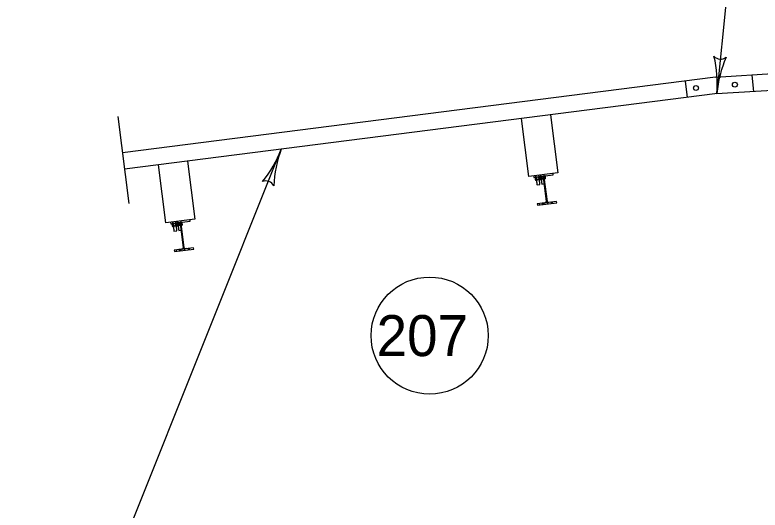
# Model space of a CAD drawing. Extents: x 503 to 668, y 143 to 243.
# Drawn here: x 573.85 to 586.58, y 222.68 to 231.13 of the extents above; entities that cross this region are included whole.
import ezdxf

# ---------------------------------------------------------------- set-up
doc = ezdxf.new("R2010")
doc.units = 0
for name, color, linetype in [('Level 1', 7, 'Continuous'), ('Level 2', 7, 'Continuous'), ('R_PL_GRAILLT_PR', 7, 'Continuous'), ('R_TS_DIM_PR', 7, 'Continuous')]:
    doc.layers.add(name, color=color, linetype=linetype)

msp = doc.modelspace()

# ---------------------------------------------------------------- linework, layer by layer
at = {"layer": 'Level 1'}
for centre, radius, start, end in [((585.904, 230.537), 0.158, 223.9199, 306.0366), ((583.876, 229.957), 1.971, 355.1453, 13.814), ((587.804, 229.623), 1.971, 156.4924, 175.1391), ((583.876, 229.957), 1.971, 355.133, 355.1453)]:
    msp.add_arc(centre, radius, start, end, dxfattribs=at)
at = {"layer": 'Level 2'}
msp.add_line((586.408, 235.541), (585.84, 229.79), dxfattribs=at)
at = {"layer": 'R_PL_GRAILLT_PR'}
for p, q in [((585.815, 230.069), (598.29, 230.861)), ((585.833, 229.789), (598.447, 230.59)), ((585.815, 230.069), (575.689, 228.778)), ((586.439, 230.104), (586.464, 229.825)), ((585.299, 230.003), (585.334, 229.725)), ((585.851, 229.791), (575.725, 228.5)), ((582.999, 229.427), (583.125, 228.435)), ((582.629, 228.372), (582.503, 229.364)), ((576.429, 227.581), (576.303, 228.573)), ((576.799, 228.637), (576.925, 227.645)), ((583.125, 228.435), (582.629, 228.372)), ((582.91, 228.384), (583.046, 228.402)), ((583.046, 228.402), (583.043, 228.425)), ((582.712, 228.383), (582.715, 228.359)), ((582.715, 228.359), (582.85, 228.377)), ((582.734, 228.354), (582.738, 228.318)), ((582.738, 228.359), (582.741, 228.36)), ((582.771, 228.364), (582.741, 228.36)), ((582.747, 228.314), (582.744, 228.313)), ((582.777, 228.317), (582.747, 228.314)), ((582.75, 228.356), (582.754, 228.32)), ((582.773, 228.364), (582.751, 228.361)), ((582.8, 228.364), (582.756, 228.359)), ((582.779, 228.32), (582.761, 228.318)), ((582.762, 228.357), (582.767, 228.321)), ((582.771, 228.364), (582.807, 228.368)), ((582.803, 228.368), (582.773, 228.364)), ((582.813, 228.322), (582.777, 228.317)), ((582.779, 228.32), (582.805, 228.324)), ((582.794, 228.361), (582.798, 228.325)), ((582.795, 228.393), (582.798, 228.37)), ((582.806, 228.363), (582.811, 228.327)), ((582.807, 228.368), (582.816, 228.369)), ((582.822, 228.323), (582.813, 228.322)), ((582.816, 228.364), (582.821, 228.328)), ((582.821, 228.37), (582.824, 228.37)), ((582.822, 228.365), (582.827, 228.329)), ((582.854, 228.374), (582.824, 228.37)), ((582.83, 228.324), (582.827, 228.324)), ((582.86, 228.328), (582.83, 228.324)), ((582.832, 228.366), (582.837, 228.33)), ((582.882, 228.375), (582.838, 228.369)), ((582.862, 228.331), (582.844, 228.329)), ((582.845, 228.368), (582.849, 228.332)), ((582.854, 228.374), (582.89, 228.379)), ((582.886, 228.378), (582.856, 228.374)), ((582.896, 228.333), (582.86, 228.328)), ((582.862, 228.331), (582.887, 228.334)), ((582.873, 228.359), (582.926, 227.948)), ((582.876, 228.372), (582.881, 228.336)), ((582.889, 228.373), (582.894, 228.338)), ((582.89, 228.379), (582.899, 228.38)), ((582.945, 227.95), (582.892, 228.361)), ((582.905, 228.334), (582.896, 228.333)), ((582.905, 228.375), (582.909, 228.34)), ((582.768, 228.233), (582.819, 228.24)), ((582.85, 228.244), (582.902, 228.25)), ((582.908, 227.924), (582.773, 227.907)), ((582.773, 227.907), (582.775, 227.884)), ((582.775, 227.884), (583.106, 227.926)), ((582.99, 227.935), (582.855, 227.918)), ((582.855, 227.918), (582.858, 227.895)), ((583.103, 227.949), (582.968, 227.932)), ((583.106, 227.926), (583.103, 227.949)), ((576.925, 227.645), (576.429, 227.581)), ((576.512, 227.592), (576.515, 227.569)), ((576.515, 227.569), (576.65, 227.586)), ((576.534, 227.563), (576.539, 227.527)), ((576.539, 227.569), (576.541, 227.569)), ((576.571, 227.573), (576.541, 227.569)), ((576.547, 227.523), (576.545, 227.523)), ((576.577, 227.527), (576.547, 227.523)), ((576.55, 227.565), (576.554, 227.529)), ((576.573, 227.573), (576.552, 227.57)), ((576.6, 227.574), (576.556, 227.568)), ((576.579, 227.53), (576.561, 227.527)), ((576.562, 227.567), (576.567, 227.531)), ((576.571, 227.573), (576.607, 227.578)), ((576.603, 227.577), (576.573, 227.573)), ((576.613, 227.531), (576.577, 227.527)), ((576.579, 227.53), (576.605, 227.533)), ((576.594, 227.571), (576.599, 227.535)), ((576.595, 227.602), (576.598, 227.579)), ((576.607, 227.578), (576.616, 227.579)), ((576.607, 227.572), (576.611, 227.536)), ((576.622, 227.532), (576.613, 227.531)), ((576.617, 227.573), (576.621, 227.538)), ((576.621, 227.579), (576.624, 227.58)), ((576.622, 227.574), (576.627, 227.538)), ((576.654, 227.583), (576.624, 227.58)), ((576.63, 227.533), (576.627, 227.533)), ((576.66, 227.537), (576.63, 227.533)), ((576.632, 227.575), (576.637, 227.54)), ((576.682, 227.584), (576.639, 227.579)), ((576.662, 227.54), (576.644, 227.538)), ((576.645, 227.577), (576.65, 227.541)), ((576.654, 227.583), (576.69, 227.588)), ((576.686, 227.587), (576.656, 227.584)), ((576.696, 227.542), (576.66, 227.537)), ((576.662, 227.54), (576.688, 227.544)), ((576.674, 227.568), (576.726, 227.157)), ((576.677, 227.581), (576.681, 227.545)), ((576.689, 227.583), (576.694, 227.547)), ((576.69, 227.588), (576.699, 227.589)), ((576.745, 227.16), (576.693, 227.57)), ((576.705, 227.543), (576.696, 227.542)), ((576.705, 227.585), (576.71, 227.549)), ((576.711, 227.594), (576.846, 227.611)), ((576.846, 227.611), (576.843, 227.634)), ((576.568, 227.442), (576.62, 227.449)), ((576.651, 227.453), (576.702, 227.459)), ((576.708, 227.134), (576.573, 227.117)), ((576.576, 227.093), (576.906, 227.136)), ((576.791, 227.144), (576.655, 227.127)), ((576.903, 227.159), (576.768, 227.141)), ((576.906, 227.136), (576.903, 227.159)), ((576.573, 227.117), (576.576, 227.093)), ((576.655, 227.127), (576.658, 227.104))]:
    msp.add_line(p, q, dxfattribs=at)
for centre in [(586.147, 229.943), (585.482, 229.885)]:
    msp.add_circle(centre, 0.0417, dxfattribs=at)
for centre, radius, start, end in [((576.561, 229.546), 1.971, 320.3938, 339.0405), ((580.242, 228.136), 1.971, 159.0466, 177.7154), ((580.242, 228.136), 1.971, 159.0344, 159.0466), ((578.133, 228.141), 0.158, 27.8212, 109.9379), ((582.853, 228.356), 0.0208, 7.2687, 97.268), ((582.913, 228.364), 0.0208, 97.2683, 187.2676), ((582.905, 227.945), 0.0208, 277.2683, 7.2676), ((582.965, 227.953), 0.0208, 187.2687, 277.268), ((576.653, 227.565), 0.0208, 7.2687, 97.268), ((576.713, 227.573), 0.0208, 97.2683, 187.2676), ((576.705, 227.154), 0.0208, 277.2683, 7.2676), ((576.766, 227.162), 0.0208, 187.2687, 277.268)]:
    msp.add_arc(centre, radius, start, end, dxfattribs=at)
for points, degree in [([(582.891, 228.382), (582.888, 228.405)], 1), ([(582.747, 228.361), (582.745, 228.36), (582.741, 228.359), (582.737, 228.356), (582.734, 228.354), (582.734, 228.354)], 3), ([(582.734, 228.354), (582.735, 228.355), (582.736, 228.358), (582.739, 228.36), (582.741, 228.36), (582.741, 228.36)], 3), ([(582.738, 228.359), (582.736, 228.357)], 1), ([(582.738, 228.318), (582.74, 228.317), (582.742, 228.314), (582.745, 228.313), (582.747, 228.314), (582.747, 228.314)], 3), ([(582.753, 228.314), (582.751, 228.314), (582.747, 228.314), (582.742, 228.316), (582.739, 228.317), (582.738, 228.318)], 3), ([(582.741, 228.36), (582.742, 228.36), (582.745, 228.36), (582.747, 228.357), (582.749, 228.356), (582.75, 228.356)], 3), ([(582.741, 228.315), (582.744, 228.313)], 1), ([(582.743, 228.387), (582.746, 228.363)], 1), ([(582.762, 228.357), (582.76, 228.358), (582.755, 228.36), (582.75, 228.361), (582.747, 228.361), (582.747, 228.361)], 3), ([(582.747, 228.314), (582.748, 228.314), (582.75, 228.315), (582.753, 228.317), (582.754, 228.319), (582.754, 228.32)], 3), ([(582.771, 228.364), (582.77, 228.364), (582.767, 228.363), (582.761, 228.361), (582.755, 228.358), (582.751, 228.356), (582.75, 228.356)], 3), ([(582.751, 228.364), (582.751, 228.361)], 1), ([(582.751, 228.361), (582.757, 228.315)], 1), ([(582.751, 228.361), (582.756, 228.359)], 1), ([(582.751, 228.361), (582.751, 228.361)], 1), ([(582.767, 228.321), (582.765, 228.32), (582.761, 228.317), (582.756, 228.315), (582.753, 228.314), (582.753, 228.314)], 3), ([(582.777, 228.317), (582.776, 228.317), (582.773, 228.317), (582.767, 228.317), (582.76, 228.318), (582.755, 228.319), (582.754, 228.32)], 3), ([(582.756, 228.359), (582.761, 228.318)], 1), ([(582.761, 228.318), (582.757, 228.315)], 1), ([(582.757, 228.315), (582.768, 228.233)], 1), ([(582.784, 228.365), (582.783, 228.365), (582.78, 228.365), (582.774, 228.363), (582.767, 228.36), (582.763, 228.358), (582.762, 228.357)], 3), ([(582.789, 228.319), (582.789, 228.319), (582.786, 228.319), (582.779, 228.319), (582.772, 228.32), (582.768, 228.321), (582.767, 228.321)], 3), ([(582.794, 228.361), (582.792, 228.362), (582.787, 228.363), (582.779, 228.364), (582.774, 228.364), (582.771, 228.364)], 3), ([(582.798, 228.325), (582.797, 228.324), (582.792, 228.322), (582.785, 228.319), (582.78, 228.318), (582.777, 228.317)], 3), ([(582.806, 228.363), (582.804, 228.363), (582.8, 228.365), (582.792, 228.366), (582.786, 228.365), (582.784, 228.365)], 3), ([(582.811, 228.327), (582.809, 228.326), (582.805, 228.324), (582.798, 228.321), (582.792, 228.32), (582.789, 228.319)], 3), ([(582.794, 228.361), (582.796, 228.363), (582.8, 228.366), (582.805, 228.368), (582.807, 228.368), (582.807, 228.368)], 3), ([(582.798, 228.325), (582.801, 228.324), (582.805, 228.322), (582.811, 228.322), (582.813, 228.322), (582.813, 228.322)], 3), ([(582.8, 228.364), (582.803, 228.368)], 1), ([(582.805, 228.324), (582.8, 228.364)], 1), ([(582.803, 228.368), (582.803, 228.371)], 1), ([(582.809, 228.321), (582.803, 228.368)], 1), ([(582.803, 228.368), (582.803, 228.368)], 1), ([(582.808, 228.371), (582.805, 228.394)], 1), ([(582.809, 228.321), (582.805, 228.324)], 1), ([(582.814, 228.369), (582.812, 228.369), (582.81, 228.368), (582.808, 228.365), (582.807, 228.363), (582.806, 228.363)], 3), ([(582.807, 228.368), (582.809, 228.368), (582.814, 228.368), (582.818, 228.367), (582.821, 228.365), (582.822, 228.365)], 3), ([(582.819, 228.24), (582.809, 228.321)], 1), ([(582.819, 228.323), (582.818, 228.323), (582.816, 228.323), (582.813, 228.325), (582.811, 228.327), (582.811, 228.327)], 3), ([(582.813, 228.322), (582.815, 228.322), (582.819, 228.323), (582.824, 228.326), (582.826, 228.328), (582.827, 228.329)], 3), ([(582.819, 228.367), (582.819, 228.367), (582.817, 228.369), (582.815, 228.369), (582.814, 228.369), (582.814, 228.369)], 3), ([(582.83, 228.371), (582.828, 228.371), (582.824, 228.37), (582.819, 228.367), (582.817, 228.365), (582.816, 228.364)], 3), ([(582.816, 228.364), (582.817, 228.366), (582.819, 228.368), (582.822, 228.37), (582.824, 228.37), (582.824, 228.37)], 3), ([(582.819, 228.367), (582.816, 228.369)], 1), ([(582.821, 228.37), (582.819, 228.367)], 1), ([(582.822, 228.365), (582.819, 228.367)], 1), ([(582.824, 228.326), (582.824, 228.326), (582.823, 228.324), (582.821, 228.323), (582.819, 228.323), (582.819, 228.323)], 3), ([(582.821, 228.328), (582.822, 228.327), (582.825, 228.325), (582.828, 228.324), (582.829, 228.324), (582.83, 228.324)], 3), ([(582.836, 228.325), (582.834, 228.325), (582.83, 228.325), (582.825, 228.327), (582.822, 228.328), (582.821, 228.328)], 3), ([(582.822, 228.323), (582.824, 228.326)], 1), ([(582.824, 228.37), (582.825, 228.37), (582.827, 228.37), (582.83, 228.368), (582.832, 228.367), (582.832, 228.366)], 3), ([(582.827, 228.329), (582.824, 228.326)], 1), ([(582.824, 228.326), (582.827, 228.324)], 1), ([(582.826, 228.397), (582.829, 228.374)], 1), ([(582.845, 228.368), (582.842, 228.369), (582.838, 228.371), (582.833, 228.371), (582.83, 228.371), (582.83, 228.371)], 3), ([(582.83, 228.324), (582.831, 228.324), (582.833, 228.325), (582.835, 228.328), (582.836, 228.33), (582.837, 228.33)], 3), ([(582.854, 228.374), (582.853, 228.374), (582.85, 228.374), (582.844, 228.372), (582.837, 228.369), (582.833, 228.367), (582.832, 228.366)], 3), ([(582.834, 228.375), (582.834, 228.372)], 1), ([(582.834, 228.372), (582.84, 228.325)], 1), ([(582.834, 228.372), (582.838, 228.369)], 1), ([(582.834, 228.372), (582.834, 228.372)], 1), ([(582.849, 228.332), (582.847, 228.33), (582.843, 228.327), (582.838, 228.325), (582.836, 228.325), (582.836, 228.325)], 3), ([(582.86, 228.328), (582.859, 228.328), (582.856, 228.327), (582.849, 228.328), (582.842, 228.329), (582.838, 228.33), (582.837, 228.33)], 3), ([(582.838, 228.369), (582.844, 228.329)], 1), ([(582.844, 228.329), (582.84, 228.325)], 1), ([(582.84, 228.325), (582.85, 228.244)], 1), ([(582.866, 228.376), (582.866, 228.376), (582.862, 228.375), (582.856, 228.374), (582.85, 228.371), (582.846, 228.368), (582.845, 228.368)], 3), ([(582.872, 228.33), (582.872, 228.329), (582.868, 228.329), (582.862, 228.329), (582.855, 228.33), (582.851, 228.332), (582.849, 228.332)], 3), ([(582.876, 228.372), (582.874, 228.372), (582.87, 228.374), (582.862, 228.375), (582.856, 228.374), (582.854, 228.374)], 3), ([(582.881, 228.336), (582.879, 228.335), (582.875, 228.333), (582.868, 228.329), (582.862, 228.328), (582.86, 228.328)], 3), ([(582.889, 228.373), (582.887, 228.374), (582.882, 228.375), (582.875, 228.376), (582.869, 228.376), (582.866, 228.376)], 3), ([(582.894, 228.338), (582.892, 228.337), (582.888, 228.334), (582.88, 228.331), (582.875, 228.33), (582.872, 228.33)], 3), ([(582.876, 228.372), (582.878, 228.373), (582.882, 228.377), (582.887, 228.378), (582.89, 228.379), (582.89, 228.379)], 3), ([(582.881, 228.336), (582.883, 228.335), (582.888, 228.333), (582.893, 228.332), (582.896, 228.333), (582.896, 228.333)], 3), ([(582.882, 228.375), (582.886, 228.378)], 1), ([(582.887, 228.334), (582.882, 228.375)], 1), ([(582.886, 228.378), (582.885, 228.381)], 1), ([(582.892, 228.332), (582.886, 228.378)], 1), ([(582.886, 228.378), (582.886, 228.378)], 1), ([(582.892, 228.332), (582.887, 228.334)], 1), ([(582.896, 228.38), (582.895, 228.379), (582.893, 228.378), (582.89, 228.376), (582.889, 228.374), (582.889, 228.373)], 3), ([(582.89, 228.379), (582.892, 228.379), (582.896, 228.379), (582.901, 228.377), (582.904, 228.376), (582.905, 228.375)], 3), ([(582.902, 228.25), (582.892, 228.332)], 1), ([(582.902, 228.333), (582.901, 228.333), (582.898, 228.334), (582.896, 228.336), (582.894, 228.337), (582.894, 228.338)], 3), ([(582.902, 228.378), (582.901, 228.378), (582.9, 228.379), (582.898, 228.38), (582.896, 228.38), (582.896, 228.38)], 3), ([(582.896, 228.333), (582.898, 228.333), (582.902, 228.334), (582.906, 228.337), (582.909, 228.339), (582.909, 228.34)], 3), ([(582.902, 228.378), (582.899, 228.38)], 1), ([(582.905, 228.375), (582.902, 228.378)], 1), ([(582.907, 228.337), (582.907, 228.336), (582.906, 228.335), (582.904, 228.334), (582.902, 228.333), (582.902, 228.333)], 3), ([(582.905, 228.334), (582.907, 228.336)], 1), ([(582.909, 228.34), (582.907, 228.337)], 1), ([(582.804, 227.911), (582.806, 227.888)], 1), ([(582.868, 227.896), (582.866, 227.919)], 1), ([(582.886, 227.922), (582.889, 227.899)], 1), ([(582.951, 227.907), (582.948, 227.93)], 1), ([(583.01, 227.938), (583.013, 227.914)], 1), ([(583.034, 227.917), (583.031, 227.94)], 1), ([(576.547, 227.57), (576.546, 227.569), (576.541, 227.568), (576.537, 227.566), (576.535, 227.563), (576.534, 227.563)], 3), ([(576.534, 227.563), (576.535, 227.564), (576.537, 227.567), (576.54, 227.569), (576.541, 227.569), (576.541, 227.569)], 3), ([(576.539, 227.569), (576.536, 227.566)], 1), ([(576.539, 227.527), (576.54, 227.526), (576.542, 227.524), (576.546, 227.523), (576.547, 227.523), (576.547, 227.523)], 3), ([(576.553, 227.524), (576.551, 227.524), (576.547, 227.524), (576.542, 227.525), (576.539, 227.527), (576.539, 227.527)], 3), ([(576.541, 227.569), (576.542, 227.569), (576.545, 227.569), (576.548, 227.567), (576.549, 227.565), (576.55, 227.565)], 3), ([(576.542, 227.525), (576.545, 227.523)], 1), ([(576.543, 227.596), (576.546, 227.573)], 1), ([(576.562, 227.567), (576.56, 227.568), (576.555, 227.57), (576.55, 227.57), (576.548, 227.57), (576.547, 227.57)], 3), ([(576.547, 227.523), (576.548, 227.523), (576.551, 227.524), (576.553, 227.527), (576.554, 227.528), (576.554, 227.529)], 3), ([(576.571, 227.573), (576.571, 227.573), (576.567, 227.572), (576.561, 227.571), (576.555, 227.568), (576.551, 227.566), (576.55, 227.565)], 3), ([(576.551, 227.573), (576.552, 227.57)], 1), ([(576.552, 227.57), (576.558, 227.524)], 1), ([(576.552, 227.57), (576.556, 227.568)], 1), ([(576.552, 227.57), (576.552, 227.57)], 1), ([(576.567, 227.531), (576.565, 227.529), (576.561, 227.526), (576.556, 227.524), (576.553, 227.524), (576.553, 227.524)], 3), ([(576.577, 227.527), (576.577, 227.527), (576.573, 227.526), (576.567, 227.526), (576.56, 227.527), (576.556, 227.529), (576.554, 227.529)], 3), ([(576.556, 227.568), (576.561, 227.527)], 1), ([(576.561, 227.527), (576.558, 227.524)], 1), ([(576.558, 227.524), (576.568, 227.442)], 1), ([(576.584, 227.574), (576.583, 227.574), (576.58, 227.574), (576.574, 227.572), (576.567, 227.569), (576.564, 227.567), (576.562, 227.567)], 3), ([(576.59, 227.528), (576.589, 227.528), (576.586, 227.528), (576.58, 227.528), (576.572, 227.529), (576.568, 227.53), (576.567, 227.531)], 3), ([(576.594, 227.571), (576.592, 227.571), (576.587, 227.572), (576.58, 227.573), (576.574, 227.573), (576.571, 227.573)], 3), ([(576.599, 227.535), (576.597, 227.534), (576.593, 227.531), (576.585, 227.528), (576.58, 227.527), (576.577, 227.527)], 3), ([(576.607, 227.572), (576.605, 227.573), (576.6, 227.574), (576.592, 227.575), (576.587, 227.575), (576.584, 227.574)], 3), ([(576.611, 227.536), (576.609, 227.535), (576.605, 227.533), (576.598, 227.53), (576.592, 227.529), (576.59, 227.528)], 3), ([(576.594, 227.571), (576.596, 227.572), (576.6, 227.575), (576.605, 227.577), (576.607, 227.578), (576.607, 227.578)], 3), ([(576.599, 227.535), (576.601, 227.534), (576.605, 227.531), (576.611, 227.531), (576.613, 227.531), (576.613, 227.531)], 3), ([(576.6, 227.574), (576.603, 227.577)], 1), ([(576.605, 227.533), (576.6, 227.574)], 1), ([(576.603, 227.577), (576.603, 227.58)], 1), ([(576.609, 227.531), (576.603, 227.577)], 1), ([(576.603, 227.577), (576.603, 227.577)], 1), ([(576.608, 227.581), (576.605, 227.604)], 1), ([(576.609, 227.531), (576.605, 227.533)], 1), ([(576.607, 227.578), (576.609, 227.578), (576.614, 227.578), (576.619, 227.576), (576.621, 227.575), (576.622, 227.574)], 3), ([(576.614, 227.578), (576.613, 227.578), (576.61, 227.577), (576.608, 227.574), (576.607, 227.573), (576.607, 227.572)], 3), ([(576.62, 227.449), (576.609, 227.531)], 1), ([(576.62, 227.532), (576.618, 227.532), (576.616, 227.532), (576.613, 227.534), (576.612, 227.536), (576.611, 227.536)], 3), ([(576.613, 227.531), (576.615, 227.532), (576.619, 227.533), (576.624, 227.536), (576.626, 227.538), (576.627, 227.538)], 3), ([(576.619, 227.576), (576.619, 227.577), (576.617, 227.578), (576.615, 227.579), (576.614, 227.578), (576.614, 227.578)], 3), ([(576.619, 227.577), (576.616, 227.579)], 1), ([(576.617, 227.573), (576.618, 227.575), (576.619, 227.578), (576.622, 227.579), (576.624, 227.58), (576.624, 227.58)], 3), ([(576.63, 227.58), (576.628, 227.58), (576.624, 227.579), (576.62, 227.576), (576.617, 227.574), (576.617, 227.573)], 3), ([(576.621, 227.579), (576.619, 227.577)], 1), ([(576.622, 227.574), (576.619, 227.576)], 1), ([(576.624, 227.535), (576.624, 227.535), (576.623, 227.533), (576.621, 227.532), (576.62, 227.532), (576.62, 227.532)], 3), ([(576.621, 227.538), (576.623, 227.536), (576.625, 227.534), (576.628, 227.533), (576.63, 227.533), (576.63, 227.533)], 3), ([(576.636, 227.534), (576.634, 227.534), (576.63, 227.534), (576.625, 227.536), (576.622, 227.537), (576.621, 227.538)], 3), ([(576.622, 227.532), (576.625, 227.535)], 1), ([(576.624, 227.58), (576.625, 227.58), (576.628, 227.579), (576.63, 227.577), (576.632, 227.576), (576.632, 227.575)], 3), ([(576.627, 227.538), (576.624, 227.535)], 1), ([(576.624, 227.535), (576.627, 227.533)], 1), ([(576.626, 227.606), (576.629, 227.583)], 1), ([(576.645, 227.577), (576.643, 227.578), (576.638, 227.58), (576.633, 227.581), (576.63, 227.58), (576.63, 227.58)], 3), ([(576.63, 227.533), (576.631, 227.534), (576.633, 227.535), (576.635, 227.537), (576.637, 227.539), (576.637, 227.54)], 3), ([(576.654, 227.583), (576.653, 227.583), (576.65, 227.583), (576.644, 227.581), (576.637, 227.578), (576.634, 227.576), (576.632, 227.575)], 3), ([(576.634, 227.584), (576.634, 227.581)], 1), ([(576.634, 227.581), (576.64, 227.535)], 1), ([(576.634, 227.581), (576.639, 227.579)], 1), ([(576.634, 227.581), (576.634, 227.581)], 1), ([(576.65, 227.541), (576.648, 227.54), (576.644, 227.536), (576.639, 227.535), (576.636, 227.534), (576.636, 227.534)], 3), ([(576.66, 227.537), (576.659, 227.537), (576.656, 227.537), (576.65, 227.537), (576.643, 227.538), (576.638, 227.539), (576.637, 227.54)], 3), ([(576.639, 227.579), (576.644, 227.538)], 1), ([(576.644, 227.538), (576.64, 227.535)], 1), ([(576.64, 227.535), (576.651, 227.453)], 1), ([(576.666, 227.585), (576.666, 227.585), (576.663, 227.585), (576.657, 227.583), (576.65, 227.58), (576.646, 227.578), (576.645, 227.577)], 3), ([(576.672, 227.539), (576.672, 227.539), (576.668, 227.538), (576.662, 227.538), (576.655, 227.54), (576.651, 227.541), (576.65, 227.541)], 3), ([(576.677, 227.581), (576.675, 227.582), (576.67, 227.583), (576.662, 227.584), (576.657, 227.584), (576.654, 227.583)], 3), ([(576.681, 227.545), (576.679, 227.544), (576.675, 227.542), (576.668, 227.539), (576.663, 227.538), (576.66, 227.537)], 3), ([(576.689, 227.583), (576.687, 227.583), (576.683, 227.584), (576.675, 227.586), (576.669, 227.585), (576.666, 227.585)], 3), ([(576.694, 227.547), (576.692, 227.546), (576.688, 227.543), (576.681, 227.54), (576.675, 227.539), (576.672, 227.539)], 3), ([(576.677, 227.581), (576.679, 227.583), (576.683, 227.586), (576.688, 227.588), (576.69, 227.588), (576.69, 227.588)], 3), ([(576.681, 227.545), (576.684, 227.544), (576.688, 227.542), (576.693, 227.542), (576.696, 227.542), (576.696, 227.542)], 3), ([(576.682, 227.584), (576.686, 227.587)], 1), ([(576.688, 227.544), (576.682, 227.584)], 1), ([(576.686, 227.588), (576.686, 227.59)], 1), ([(576.692, 227.541), (576.686, 227.588)], 1), ([(576.686, 227.587), (576.686, 227.588)], 1), ([(576.691, 227.591), (576.688, 227.614)], 1), ([(576.692, 227.541), (576.688, 227.544)], 1), ([(576.696, 227.589), (576.695, 227.588), (576.693, 227.588), (576.691, 227.585), (576.69, 227.583), (576.689, 227.583)], 3), ([(576.69, 227.588), (576.692, 227.588), (576.696, 227.588), (576.701, 227.586), (576.704, 227.585), (576.705, 227.585)], 3), ([(576.702, 227.459), (576.692, 227.541)], 1), ([(576.702, 227.543), (576.701, 227.543), (576.699, 227.543), (576.696, 227.545), (576.694, 227.546), (576.694, 227.547)], 3), ([(576.702, 227.587), (576.702, 227.587), (576.7, 227.589), (576.698, 227.589), (576.696, 227.589), (576.696, 227.589)], 3), ([(576.696, 227.542), (576.698, 227.542), (576.702, 227.543), (576.706, 227.546), (576.709, 227.548), (576.71, 227.549)], 3), ([(576.702, 227.587), (576.699, 227.589)], 1), ([(576.705, 227.585), (576.702, 227.587)], 1), ([(576.707, 227.546), (576.707, 227.545), (576.706, 227.544), (576.704, 227.543), (576.702, 227.543), (576.702, 227.543)], 3), ([(576.705, 227.543), (576.707, 227.546)], 1), ([(576.71, 227.549), (576.707, 227.546)], 1), ([(576.686, 227.131), (576.689, 227.108)], 1), ([(576.751, 227.116), (576.748, 227.139)], 1), ([(576.81, 227.147), (576.813, 227.124)], 1), ([(576.834, 227.126), (576.831, 227.149)], 1), ([(576.604, 227.12), (576.607, 227.097)], 1), ([(576.669, 227.105), (576.666, 227.128)], 1)]:
    msp.add_open_spline(points, degree=degree, dxfattribs=at)
at = {"layer": 'R_TS_DIM_PR'}
for p, q in [((575.61, 229.398), (575.8, 227.914)), ((573.853, 217.463), (578.401, 228.841))]:
    msp.add_line(p, q, dxfattribs=at)
msp.add_circle((580.935, 225.658), 1, dxfattribs=at)

# ---------------------------------------------------------------- texts
msp.add_text('207', height=0.7, dxfattribs=at).set_placement((580.029, 225.308))

doc.saveas('drawing.dxf')
